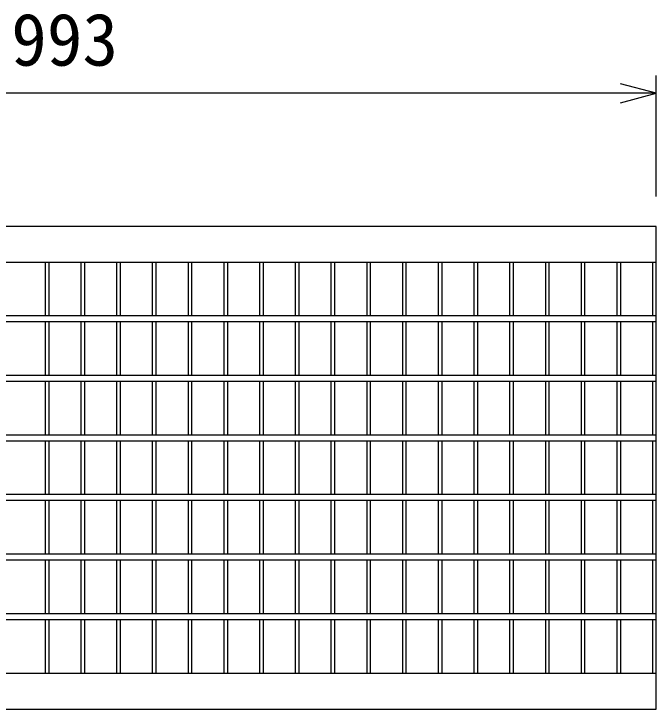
# Model space of a CAD drawing. Units: millimetres, scale not verified. Extents: x -25200 to 25200, y -8910 to 8910.
# Drawn here: x -12723 to -12184, y -6610 to -6026 of the extents above; entities that cross this region are included whole.
import ezdxf
from ezdxf.enums import TextEntityAlignment as Align

# ---------------------------------------------------------------- set-up
doc = ezdxf.new("R2010")
doc.units = ezdxf.units.MM
doc.header["$LTSCALE"] = 30
doc.layers.add('0-0_DIM', color=7, linetype='Continuous', lineweight=25)
doc.layers.add('0-2_HATCH', color=6, linetype='Continuous', lineweight=25)
doc.styles.add('ＭＳ ゴシック', font='')
doc.styles.get('ＭＳ ゴシック').set_extended_font_data('MS Gothic')

msp = doc.modelspace()

# ---------------------------------------------------------------- linework, layer by layer
at = {"layer": '0-0_DIM'}
for p, q in [((-12183.52, -6179.61), (-12183.52, -6078.02)), ((-12183.52, -6093.02), (-13176.52, -6093.02))]:
    msp.add_line(p, q, dxfattribs=at)
msp.add_lwpolyline([(-12213.52, -6101.06), (-12183.52, -6093.02), (-12213.52, -6084.99)], dxfattribs=at)
at = {"layer": '0-2_HATCH'}
for p, q in [((-13176.52, -6234.83), (-12183.52, -6234.83)), ((-12696.52, -6234.83), (-12696.52, -6279.83)), ((-12693.52, -6234.83), (-12693.52, -6279.83)), ((-12666.52, -6234.83), (-12666.52, -6279.83)), ((-12663.52, -6234.83), (-12663.52, -6279.83)), ((-12636.52, -6234.83), (-12636.52, -6279.83)), ((-12633.52, -6234.83), (-12633.52, -6279.83)), ((-12606.52, -6234.83), (-12606.52, -6279.83)), ((-12603.52, -6234.83), (-12603.52, -6279.83)), ((-12576.52, -6234.83), (-12576.52, -6279.83)), ((-12573.52, -6234.83), (-12573.52, -6279.83)), ((-12546.52, -6234.83), (-12546.52, -6279.83)), ((-12543.52, -6234.83), (-12543.52, -6279.83)), ((-12516.52, -6234.83), (-12516.52, -6279.83)), ((-12513.52, -6234.83), (-12513.52, -6279.83)), ((-12486.52, -6234.83), (-12486.52, -6279.83)), ((-12483.52, -6234.83), (-12483.52, -6279.83)), ((-12456.52, -6234.83), (-12456.52, -6279.83)), ((-12453.52, -6234.83), (-12453.52, -6279.83)), ((-12426.52, -6234.83), (-12426.52, -6279.83)), ((-12423.52, -6234.83), (-12423.52, -6279.83)), ((-12396.52, -6234.83), (-12396.52, -6279.83)), ((-12393.52, -6234.83), (-12393.52, -6279.83)), ((-12366.52, -6234.83), (-12366.52, -6279.83)), ((-12363.52, -6234.83), (-12363.52, -6279.83)), ((-12336.52, -6234.83), (-12336.52, -6279.83)), ((-12333.52, -6234.83), (-12333.52, -6279.83)), ((-12306.52, -6234.83), (-12306.52, -6279.83)), ((-12303.52, -6234.83), (-12303.52, -6279.83)), ((-12276.52, -6234.83), (-12276.52, -6279.83)), ((-12273.52, -6234.83), (-12273.52, -6279.83)), ((-12246.52, -6234.83), (-12246.52, -6279.83)), ((-12243.52, -6234.83), (-12243.52, -6279.83)), ((-12216.52, -6234.83), (-12216.52, -6279.83)), ((-12213.52, -6234.83), (-12213.52, -6279.83)), ((-12186.52, -6234.83), (-12186.52, -6279.83)), ((-12183.52, -6279.83), (-13176.52, -6279.83)), ((-12183.52, -6284.83), (-13176.52, -6284.83)), ((-12696.52, -6284.83), (-12696.52, -6329.83)), ((-12693.52, -6284.83), (-12693.52, -6329.83)), ((-12666.52, -6284.83), (-12666.52, -6329.83)), ((-12663.52, -6284.83), (-12663.52, -6329.83)), ((-12636.52, -6284.83), (-12636.52, -6329.83)), ((-12633.52, -6284.83), (-12633.52, -6329.83)), ((-12606.52, -6284.83), (-12606.52, -6329.83)), ((-12603.52, -6284.83), (-12603.52, -6329.83)), ((-12576.52, -6284.83), (-12576.52, -6329.83)), ((-12573.52, -6284.83), (-12573.52, -6329.83)), ((-12546.52, -6284.83), (-12546.52, -6329.83)), ((-12543.52, -6284.83), (-12543.52, -6329.83)), ((-12516.52, -6284.83), (-12516.52, -6329.83)), ((-12513.52, -6284.83), (-12513.52, -6329.83)), ((-12486.52, -6284.83), (-12486.52, -6329.83)), ((-12483.52, -6284.83), (-12483.52, -6329.83)), ((-12456.52, -6284.83), (-12456.52, -6329.83)), ((-12453.52, -6284.83), (-12453.52, -6329.83)), ((-12426.52, -6284.83), (-12426.52, -6329.83)), ((-12423.52, -6284.83), (-12423.52, -6329.83)), ((-12396.52, -6284.83), (-12396.52, -6329.83)), ((-12393.52, -6284.83), (-12393.52, -6329.83)), ((-12366.52, -6284.83), (-12366.52, -6329.83)), ((-12363.52, -6284.83), (-12363.52, -6329.83)), ((-12336.52, -6284.83), (-12336.52, -6329.83)), ((-12333.52, -6284.83), (-12333.52, -6329.83)), ((-12306.52, -6284.83), (-12306.52, -6329.83)), ((-12303.52, -6284.83), (-12303.52, -6329.83)), ((-12276.52, -6284.83), (-12276.52, -6329.83)), ((-12273.52, -6284.83), (-12273.52, -6329.83)), ((-12246.52, -6284.83), (-12246.52, -6329.83)), ((-12243.52, -6284.83), (-12243.52, -6329.83)), ((-12216.52, -6284.83), (-12216.52, -6329.83)), ((-12213.52, -6284.83), (-12213.52, -6329.83)), ((-12186.52, -6284.83), (-12186.52, -6329.83)), ((-12183.52, -6329.83), (-13176.52, -6329.83)), ((-12183.52, -6334.83), (-13176.52, -6334.83)), ((-12696.52, -6334.83), (-12696.52, -6379.83)), ((-12693.52, -6334.83), (-12693.52, -6379.83)), ((-12666.52, -6334.83), (-12666.52, -6379.83)), ((-12663.52, -6334.83), (-12663.52, -6379.83)), ((-12636.52, -6334.83), (-12636.52, -6379.83)), ((-12633.52, -6334.83), (-12633.52, -6379.83)), ((-12606.52, -6334.83), (-12606.52, -6379.83)), ((-12603.52, -6334.83), (-12603.52, -6379.83)), ((-12576.52, -6334.83), (-12576.52, -6379.83)), ((-12573.52, -6334.83), (-12573.52, -6379.83)), ((-12546.52, -6334.83), (-12546.52, -6379.83)), ((-12543.52, -6334.83), (-12543.52, -6379.83)), ((-12516.52, -6334.83), (-12516.52, -6379.83)), ((-12513.52, -6334.83), (-12513.52, -6379.83)), ((-12486.52, -6334.83), (-12486.52, -6379.83)), ((-12483.52, -6334.83), (-12483.52, -6379.83)), ((-12456.52, -6334.83), (-12456.52, -6379.83)), ((-12453.52, -6334.83), (-12453.52, -6379.83)), ((-12426.52, -6334.83), (-12426.52, -6379.83)), ((-12423.52, -6334.83), (-12423.52, -6379.83)), ((-12396.52, -6334.83), (-12396.52, -6379.83)), ((-12393.52, -6334.83), (-12393.52, -6379.83)), ((-12366.52, -6334.83), (-12366.52, -6379.83)), ((-12363.52, -6334.83), (-12363.52, -6379.83)), ((-12336.52, -6334.83), (-12336.52, -6379.83)), ((-12333.52, -6334.83), (-12333.52, -6379.83)), ((-12306.52, -6334.83), (-12306.52, -6379.83)), ((-12303.52, -6334.83), (-12303.52, -6379.83)), ((-12276.52, -6334.83), (-12276.52, -6379.83)), ((-12273.52, -6334.83), (-12273.52, -6379.83)), ((-12246.52, -6334.83), (-12246.52, -6379.83)), ((-12243.52, -6334.83), (-12243.52, -6379.83)), ((-12216.52, -6334.83), (-12216.52, -6379.83)), ((-12213.52, -6334.83), (-12213.52, -6379.83)), ((-12186.52, -6334.83), (-12186.52, -6379.83)), ((-12183.52, -6379.83), (-13176.52, -6379.83)), ((-12183.52, -6384.83), (-13176.52, -6384.83)), ((-12696.52, -6384.83), (-12696.52, -6429.83)), ((-12693.52, -6384.83), (-12693.52, -6429.83)), ((-12666.52, -6384.83), (-12666.52, -6429.83)), ((-12663.52, -6384.83), (-12663.52, -6429.83)), ((-12636.52, -6384.83), (-12636.52, -6429.83)), ((-12633.52, -6384.83), (-12633.52, -6429.83)), ((-12606.52, -6384.83), (-12606.52, -6429.83)), ((-12603.52, -6384.83), (-12603.52, -6429.83)), ((-12576.52, -6384.83), (-12576.52, -6429.83)), ((-12573.52, -6384.83), (-12573.52, -6429.83)), ((-12546.52, -6384.83), (-12546.52, -6429.83)), ((-12543.52, -6384.83), (-12543.52, -6429.83)), ((-12516.52, -6384.83), (-12516.52, -6429.83)), ((-12513.52, -6384.83), (-12513.52, -6429.83)), ((-12486.52, -6384.83), (-12486.52, -6429.83)), ((-12483.52, -6384.83), (-12483.52, -6429.83)), ((-12456.52, -6384.83), (-12456.52, -6429.83)), ((-12453.52, -6384.83), (-12453.52, -6429.83)), ((-12426.52, -6384.83), (-12426.52, -6429.83)), ((-12423.52, -6384.83), (-12423.52, -6429.83)), ((-12396.52, -6384.83), (-12396.52, -6429.83)), ((-12393.52, -6384.83), (-12393.52, -6429.83)), ((-12366.52, -6384.83), (-12366.52, -6429.83)), ((-12363.52, -6384.83), (-12363.52, -6429.83)), ((-12336.52, -6384.83), (-12336.52, -6429.83)), ((-12333.52, -6384.83), (-12333.52, -6429.83)), ((-12306.52, -6384.83), (-12306.52, -6429.83)), ((-12303.52, -6384.83), (-12303.52, -6429.83)), ((-12276.52, -6384.83), (-12276.52, -6429.83)), ((-12273.52, -6384.83), (-12273.52, -6429.83)), ((-12246.52, -6384.83), (-12246.52, -6429.83)), ((-12243.52, -6384.83), (-12243.52, -6429.83)), ((-12216.52, -6384.83), (-12216.52, -6429.83)), ((-12213.52, -6384.83), (-12213.52, -6429.83)), ((-12186.52, -6384.83), (-12186.52, -6429.83)), ((-12183.52, -6429.83), (-13176.52, -6429.83)), ((-12183.52, -6434.83), (-13176.52, -6434.83)), ((-12696.52, -6434.83), (-12696.52, -6479.83)), ((-12693.52, -6434.83), (-12693.52, -6479.83)), ((-12666.52, -6434.83), (-12666.52, -6479.83)), ((-12663.52, -6434.83), (-12663.52, -6479.83)), ((-12636.52, -6434.83), (-12636.52, -6479.83)), ((-12633.52, -6434.83), (-12633.52, -6479.83)), ((-12606.52, -6434.83), (-12606.52, -6479.83)), ((-12603.52, -6434.83), (-12603.52, -6479.83)), ((-12576.52, -6434.83), (-12576.52, -6479.83)), ((-12573.52, -6434.83), (-12573.52, -6479.83)), ((-12546.52, -6434.83), (-12546.52, -6479.83)), ((-12543.52, -6434.83), (-12543.52, -6479.83)), ((-12516.52, -6434.83), (-12516.52, -6479.83)), ((-12513.52, -6434.83), (-12513.52, -6479.83)), ((-12486.52, -6434.83), (-12486.52, -6479.83)), ((-12483.52, -6434.83), (-12483.52, -6479.83)), ((-12456.52, -6434.83), (-12456.52, -6479.83)), ((-12453.52, -6434.83), (-12453.52, -6479.83)), ((-12426.52, -6434.83), (-12426.52, -6479.83)), ((-12423.52, -6434.83), (-12423.52, -6479.83)), ((-12396.52, -6434.83), (-12396.52, -6479.83)), ((-12393.52, -6434.83), (-12393.52, -6479.83)), ((-12366.52, -6434.83), (-12366.52, -6479.83)), ((-12363.52, -6434.83), (-12363.52, -6479.83)), ((-12336.52, -6434.83), (-12336.52, -6479.83)), ((-12333.52, -6434.83), (-12333.52, -6479.83)), ((-12306.52, -6434.83), (-12306.52, -6479.83)), ((-12303.52, -6434.83), (-12303.52, -6479.83)), ((-12276.52, -6434.83), (-12276.52, -6479.83)), ((-12273.52, -6434.83), (-12273.52, -6479.83)), ((-12246.52, -6434.83), (-12246.52, -6479.83)), ((-12243.52, -6434.83), (-12243.52, -6479.83)), ((-12216.52, -6434.83), (-12216.52, -6479.83)), ((-12213.52, -6434.83), (-12213.52, -6479.83)), ((-12186.52, -6434.83), (-12186.52, -6479.83)), ((-12183.52, -6479.83), (-13176.52, -6479.83)), ((-12183.52, -6484.83), (-13176.52, -6484.83)), ((-12696.52, -6484.83), (-12696.52, -6529.83)), ((-12693.52, -6484.83), (-12693.52, -6529.83)), ((-12666.52, -6484.83), (-12666.52, -6529.83)), ((-12663.52, -6484.83), (-12663.52, -6529.83)), ((-12636.52, -6484.83), (-12636.52, -6529.83)), ((-12633.52, -6484.83), (-12633.52, -6529.83)), ((-12606.52, -6484.83), (-12606.52, -6529.83)), ((-12603.52, -6484.83), (-12603.52, -6529.83)), ((-12576.52, -6484.83), (-12576.52, -6529.83)), ((-12573.52, -6484.83), (-12573.52, -6529.83)), ((-12546.52, -6484.83), (-12546.52, -6529.83)), ((-12543.52, -6484.83), (-12543.52, -6529.83)), ((-12516.52, -6484.83), (-12516.52, -6529.83)), ((-12513.52, -6484.83), (-12513.52, -6529.83)), ((-12486.52, -6484.83), (-12486.52, -6529.83)), ((-12483.52, -6484.83), (-12483.52, -6529.83)), ((-12456.52, -6484.83), (-12456.52, -6529.83)), ((-12453.52, -6484.83), (-12453.52, -6529.83)), ((-12426.52, -6484.83), (-12426.52, -6529.83)), ((-12423.52, -6484.83), (-12423.52, -6529.83)), ((-12396.52, -6484.83), (-12396.52, -6529.83)), ((-12393.52, -6484.83), (-12393.52, -6529.83)), ((-12366.52, -6484.83), (-12366.52, -6529.83)), ((-12363.52, -6484.83), (-12363.52, -6529.83)), ((-12336.52, -6484.83), (-12336.52, -6529.83)), ((-12333.52, -6484.83), (-12333.52, -6529.83)), ((-12306.52, -6484.83), (-12306.52, -6529.83)), ((-12303.52, -6484.83), (-12303.52, -6529.83)), ((-12276.52, -6484.83), (-12276.52, -6529.83)), ((-12273.52, -6484.83), (-12273.52, -6529.83)), ((-12246.52, -6484.83), (-12246.52, -6529.83)), ((-12243.52, -6484.83), (-12243.52, -6529.83)), ((-12216.52, -6484.83), (-12216.52, -6529.83)), ((-12213.52, -6484.83), (-12213.52, -6529.83)), ((-12186.52, -6484.83), (-12186.52, -6529.83)), ((-12183.52, -6529.83), (-13176.52, -6529.83)), ((-12183.52, -6534.83), (-13176.52, -6534.83)), ((-12696.52, -6534.83), (-12696.52, -6579.83)), ((-12693.52, -6534.83), (-12693.52, -6579.83)), ((-12666.52, -6534.83), (-12666.52, -6579.83)), ((-12663.52, -6534.83), (-12663.52, -6579.83)), ((-12636.52, -6534.83), (-12636.52, -6579.83)), ((-12633.52, -6534.83), (-12633.52, -6579.83)), ((-12606.52, -6534.83), (-12606.52, -6579.83)), ((-12603.52, -6534.83), (-12603.52, -6579.83)), ((-12576.52, -6534.83), (-12576.52, -6579.83)), ((-12573.52, -6534.83), (-12573.52, -6579.83)), ((-12546.52, -6534.83), (-12546.52, -6579.83)), ((-12543.52, -6534.83), (-12543.52, -6579.83)), ((-12516.52, -6534.83), (-12516.52, -6579.83)), ((-12513.52, -6534.83), (-12513.52, -6579.83)), ((-12486.52, -6534.83), (-12486.52, -6579.83)), ((-12483.52, -6534.83), (-12483.52, -6579.83)), ((-12456.52, -6534.83), (-12456.52, -6579.83)), ((-12453.52, -6534.83), (-12453.52, -6579.83)), ((-12426.52, -6534.83), (-12426.52, -6579.83)), ((-12423.52, -6534.83), (-12423.52, -6579.83)), ((-12396.52, -6534.83), (-12396.52, -6579.83)), ((-12393.52, -6534.83), (-12393.52, -6579.83)), ((-12366.52, -6534.83), (-12366.52, -6579.83)), ((-12363.52, -6534.83), (-12363.52, -6579.83)), ((-12336.52, -6534.83), (-12336.52, -6579.83)), ((-12333.52, -6534.83), (-12333.52, -6579.83)), ((-12306.52, -6534.83), (-12306.52, -6579.83)), ((-12303.52, -6534.83), (-12303.52, -6579.83)), ((-12276.52, -6534.83), (-12276.52, -6579.83)), ((-12273.52, -6534.83), (-12273.52, -6579.83)), ((-12246.52, -6534.83), (-12246.52, -6579.83)), ((-12243.52, -6534.83), (-12243.52, -6579.83)), ((-12216.52, -6534.83), (-12216.52, -6579.83)), ((-12213.52, -6534.83), (-12213.52, -6579.83)), ((-12186.52, -6534.83), (-12186.52, -6579.83)), ((-12183.52, -6579.83), (-13176.52, -6579.83))]:
    msp.add_line(p, q, dxfattribs=at)
msp.add_lwpolyline([(-13176.52, -6204.83), (-13176.52, -6609.83), (-12183.52, -6609.83), (-12183.52, -6204.83)], close=True, dxfattribs=at)

# ---------------------------------------------------------------- texts
at = {"layer": '0-0_DIM', "style": 'ＭＳ ゴシック'}
msp.add_text('993', height=43.99, dxfattribs=at).set_placement((-12725.02, -6083.02), align=Align.BOTTOM_LEFT)

doc.saveas('drawing.dxf')
